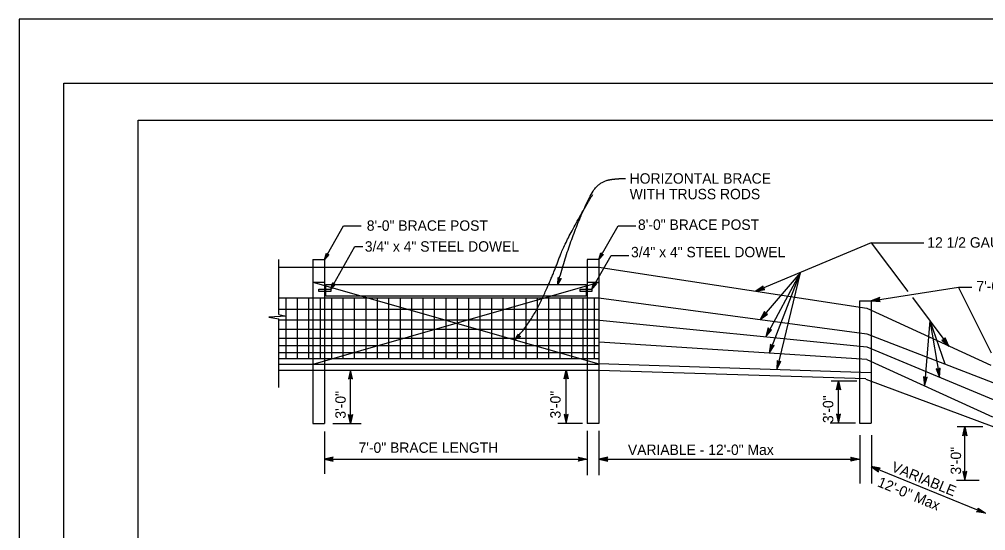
# Model space of a CAD drawing. Extents: x -894 to 866, y -472 to 714.
# Drawn here: x -894 to -243, y 369 to 714 of the extents above; entities that cross this region are included whole.
import ezdxf

# ---------------------------------------------------------------- set-up
doc = ezdxf.new("R2010")
doc.units = 0
for name, color, linetype in [('border_PLOTTING-ELEMENTS', 7, 'Continuous'), ('border_rw_22x34_Cut_Lines', 7, 'Continuous'), ('border_SHEET', 7, 'Continuous'), ('mc_FENCE', 7, 'Continuous'), ('mc_FENCE-anno', 7, 'Continuous')]:
    doc.layers.add(name, color=color, linetype=linetype)

msp = doc.modelspace()

# ---------------------------------------------------------------- linework, layer by layer
at = {"layer": 'border_PLOTTING-ELEMENTS'}
for points in [[(-894.04, -472.43), (865.96, -472.43), (865.96, 713.58), (-894.04, 713.58)], [(-864.04, 670.58), (835.96, 670.58), (835.96, -429.43), (-864.04, -429.43)]]:
    msp.add_lwpolyline(points, close=True, dxfattribs=at)
at = {"layer": 'border_rw_22x34_Cut_Lines'}
msp.add_lwpolyline([(-864.04, 670.58), (835.96, 670.58), (835.96, -429.43), (-864.04, -429.43)], close=True, dxfattribs=at)
at = {"layer": 'border_SHEET'}
for p, q in [((-814.04, 645.57), (810.96, 645.57)), ((-814.04, -404.43), (-814.04, 645.57))]:
    msp.add_line(p, q, dxfattribs=at)
at = {"layer": 'mc_FENCE'}
for p, q in [((-719.27, 514.76), (-719.27, 551.77)), ((-696.44, 551.7), (-688.55, 551.7)), ((-696.44, 551.7), (-696.44, 525.57)), ((-688.55, 551.7), (-688.55, 525.57)), ((-503.73, 551.77), (-511.61, 551.77)), ((-511.61, 551.77), (-511.61, 525.64)), ((-503.73, 551.77), (-503.73, 525.64)), ((-719.22, 546.57), (-503.73, 546.57)), ((-503.73, 546.57), (-323.21, 518.89)), ((-503.73, 536.35), (-696.46, 481.14)), ((-696.44, 536.52), (-503.72, 481.47)), ((-696.44, 536.52), (-688.55, 536.52)), ((-503.73, 536.35), (-511.61, 536.35)), ((-692.3, 531.79), (-684.3, 531.79)), ((-692.3, 530.29), (-692.3, 531.79)), ((-684.3, 530.29), (-692.3, 530.29)), ((-684.3, 531.79), (-684.3, 530.29)), ((-516.37, 531.79), (-508.37, 531.79)), ((-516.37, 530.29), (-516.37, 531.79)), ((-508.37, 530.29), (-516.37, 530.29)), ((-508.37, 531.79), (-508.37, 530.29)), ((-719.22, 526.05), (-503.73, 526.05)), ((-714.37, 485.02), (-714.37, 525.64)), ((-706.68, 485.02), (-706.68, 525.64)), ((-698.98, 485.02), (-698.98, 525.64)), ((-696.44, 525.64), (-696.44, 461.9)), ((-691.29, 485.02), (-691.29, 525.64)), ((-688.55, 525.64), (-688.55, 461.9)), ((-688.24, 489.71), (-688.24, 525.64)), ((-683.6, 485.02), (-683.6, 525.64)), ((-675.9, 485.02), (-675.9, 525.64)), ((-668.21, 485.02), (-668.21, 525.64)), ((-660.51, 485.02), (-660.51, 525.64)), ((-652.82, 485.02), (-652.82, 525.64)), ((-645.13, 485.02), (-645.13, 525.64)), ((-637.43, 485.02), (-637.43, 525.64)), ((-629.74, 485.02), (-629.74, 525.64)), ((-622.04, 485.02), (-622.04, 525.64)), ((-614.35, 485.02), (-614.35, 525.64)), ((-606.66, 485.02), (-606.66, 525.64)), ((-598.96, 485.02), (-598.96, 525.64)), ((-591.27, 485.02), (-591.27, 525.64)), ((-583.57, 485.02), (-583.57, 525.64)), ((-575.88, 485.02), (-575.88, 525.64)), ((-568.19, 485.02), (-568.19, 525.64)), ((-560.49, 485.02), (-560.49, 525.64)), ((-552.8, 485.02), (-552.8, 525.64)), ((-545.1, 485.02), (-545.1, 525.64)), ((-537.41, 485.02), (-537.41, 525.64)), ((-529.72, 485.02), (-529.72, 525.64)), ((-522.02, 485.02), (-522.02, 525.64)), ((-514.33, 485.02), (-514.33, 525.64)), ((-511.61, 525.71), (-511.61, 447.63)), ((-506.63, 485.02), (-506.63, 525.64)), ((-503.73, 526.05), (-323.19, 501.65)), ((-503.73, 525.71), (-503.73, 447.63)), ((-328.19, 524.04), (-320.3, 524.04)), ((-328.19, 524.04), (-328.19, 497.91)), ((-320.3, 524.04), (-320.3, 441.6)), ((-719.22, 518.36), (-503.73, 518.36)), ((-323.21, 518.89), (-239.66, 480.49)), ((-719.27, 465.45), (-719.27, 511.9)), ((-719.22, 511.18), (-503.73, 511.18)), ((-503, 510.8), (-323.18, 493.03)), ((-719.22, 504.77), (-503.73, 504.77)), ((-323.19, 501.65), (-238.41, 468.95)), ((-719.22, 498.87), (-503.73, 498.87)), ((-323.18, 484.41), (-503.33, 496.01)), ((-328.19, 497.98), (-328.19, 461.16)), ((-719.22, 493.74), (-503.73, 493.74)), ((-719.22, 489.12), (-503.73, 489.12)), ((-323.18, 493.03), (-238.17, 457.41)), ((-719.22, 485.02), (-503.73, 485.02)), ((-323.18, 484.41), (-238.66, 445.87)), ((-719.22, 481.17), (-503.73, 481.17)), ((-719.22, 477.32), (-503.73, 477.32)), ((-719.22, 477.32), (-503.73, 477.32)), ((-503.73, 477.32), (-323.99, 471.54)), ((-320.51, 475.52), (-503.72, 481.47)), ((-324.01, 471.12), (-237.64, 439)), ((-696.44, 461.9), (-696.44, 441.31)), ((-688.55, 461.9), (-688.55, 441.31)), ((-328.19, 461.16), (-328.19, 441.6)), ((-511.61, 447.63), (-511.61, 441.38)), ((-503.73, 447.63), (-503.73, 441.38)), ((-696.44, 441.31), (-688.55, 441.31)), ((-503.73, 441.38), (-511.61, 441.38)), ((-328.19, 441.6), (-320.3, 441.6))]:
    msp.add_line(p, q, dxfattribs=at)
msp.add_lwpolyline([(-687.53, 535.02), (-512.39, 535.02), (-512.39, 526.99), (-687.53, 526.99)], close=True, dxfattribs=at)
msp.add_lwpolyline([(-719.27, 514.76), (-714.39, 513.68), (-725.94, 512.96), (-719.27, 511.9)], dxfattribs=at)
at = {"layer": 'mc_FENCE-anno'}
for p, q in [((-688.55, 551.7), (-675.67, 574.45)), ((-675.67, 574.45), (-663.73, 574.45)), ((-503.73, 551.77), (-490.84, 574.52)), ((-490.84, 574.52), (-478.9, 574.52)), ((-684.3, 531.79), (-668, 560.56)), ((-668, 560.56), (-662.74, 560.56)), ((-320.31, 563.05), (-398.01, 530.36)), ((-320.31, 563.05), (-284.94, 563.05)), ((-320.31, 563.05), (-295.66, 530.3)), ((-688.55, 551.7), (-687.24, 556.12)), ((-685.49, 555.15), (-688.55, 551.7)), ((-688.05, 552.61), (-687.09, 555.83)), ((-685.8, 555.13), (-688.05, 552.6)), ((-687.55, 553.51), (-686.93, 555.59)), ((-686.13, 555.11), (-687.55, 553.51)), ((-687.24, 556.12), (-687.24, 556.12)), ((-687.24, 556.12), (-686.66, 555.11)), ((-687.04, 554.41), (-686.78, 555.3)), ((-686.42, 555.12), (-687.04, 554.41)), ((-686.66, 555.11), (-685.49, 555.15)), ((-685.49, 555.15), (-685.49, 555.15)), ((-508.37, 531.79), (-495.49, 554.54)), ((-503.73, 551.77), (-502.42, 556.19)), ((-500.67, 555.22), (-503.73, 551.77)), ((-500.98, 555.2), (-503.23, 552.67)), ((-503.22, 552.68), (-502.27, 555.9)), ((-502.72, 553.58), (-502.1, 555.66)), ((-501.3, 555.18), (-502.72, 553.58)), ((-502.42, 556.19), (-502.42, 556.19)), ((-502.42, 556.19), (-501.84, 555.18)), ((-502.22, 554.49), (-501.95, 555.38)), ((-501.59, 555.19), (-502.22, 554.49)), ((-501.84, 555.18), (-500.67, 555.22)), ((-500.67, 555.22), (-500.67, 555.22)), ((-495.49, 554.54), (-483.55, 554.54)), ((-688.55, 551.7), (-688.55, 551.7)), ((-503.73, 551.77), (-503.73, 551.77)), ((-368.22, 542.89), (-395.22, 511.38)), ((-368.22, 542.89), (-391.4, 499.77)), ((-368.22, 542.89), (-388.99, 488.65)), ((-368.22, 542.89), (-383.79, 477.57)), ((-684.3, 531.79), (-682.99, 536.21)), ((-681.24, 535.24), (-684.3, 531.79)), ((-681.55, 535.22), (-683.8, 532.69)), ((-683.79, 532.7), (-682.84, 535.92)), ((-683.29, 533.6), (-682.67, 535.68)), ((-681.87, 535.2), (-683.29, 533.6)), ((-682.99, 536.21), (-682.99, 536.21)), ((-682.99, 536.21), (-682.41, 535.2)), ((-682.79, 534.51), (-682.52, 535.4)), ((-682.16, 535.21), (-682.79, 534.51)), ((-682.41, 535.2), (-681.24, 535.24)), ((-681.24, 535.24), (-681.24, 535.24)), ((-531.48, 535.02), (-531.08, 539.61)), ((-529.17, 539.01), (-531.48, 535.02)), ((-531.48, 535.02), (-531.48, 535.02)), ((-531.17, 536.02), (-530.87, 539.36)), ((-529.47, 538.94), (-531.17, 536.01)), ((-531.08, 539.61), (-531.08, 539.61)), ((-531.08, 539.61), (-530.31, 538.74)), ((-530.85, 537), (-530.67, 539.16)), ((-529.78, 538.85), (-530.85, 537)), ((-530.54, 537.98), (-530.46, 538.91)), ((-530.07, 538.8), (-530.54, 537.98)), ((-530.31, 538.74), (-529.17, 539.01)), ((-529.17, 539.01), (-529.17, 539.01)), ((-508.37, 531.79), (-507.06, 536.21)), ((-505.31, 535.24), (-508.37, 531.79)), ((-507.87, 532.7), (-506.91, 535.92)), ((-505.62, 535.22), (-507.87, 532.69)), ((-507.37, 533.6), (-506.75, 535.68)), ((-505.94, 535.2), (-507.37, 533.6)), ((-507.06, 536.21), (-507.06, 536.21)), ((-507.06, 536.21), (-506.48, 535.2)), ((-506.86, 534.51), (-506.6, 535.4)), ((-506.24, 535.21), (-506.86, 534.51)), ((-506.48, 535.2), (-505.31, 535.24)), ((-505.31, 535.24), (-505.31, 535.24)), ((-393, 533.92), (-398.01, 530.36)), ((-393.22, 532.38), (-393, 533.92)), ((-393, 533.92), (-393, 533.92)), ((-684.3, 531.79), (-684.3, 531.79)), ((-508.37, 531.79), (-508.37, 531.79)), ((-398.01, 530.36), (-391.96, 531.46)), ((-398.01, 530.36), (-398.01, 530.36)), ((-393.06, 533.51), (-396.74, 530.89)), ((-396.73, 530.89), (-392.32, 531.7)), ((-393.14, 533.09), (-395.46, 531.43)), ((-395.46, 531.43), (-392.62, 531.95)), ((-393.17, 532.7), (-394.19, 531.97)), ((-394.19, 531.97), (-392.97, 532.19)), ((-391.96, 531.46), (-393.22, 532.38)), ((-391.96, 531.46), (-391.96, 531.46)), ((-320.3, 524.04), (-261.63, 533.19)), ((-239.25, 488.59), (-261.63, 533.19)), ((-261.63, 533.19), (-252.63, 533.19)), ((-314.53, 526.17), (-320.3, 524.04)), ((-320.3, 524.04), (-320.3, 524.04)), ((-320.3, 524.04), (-314.18, 523.52)), ((-314.7, 525.78), (-318.93, 524.22)), ((-318.92, 524.22), (-314.46, 523.85)), ((-314.88, 525.4), (-317.56, 524.41)), ((-317.56, 524.41), (-314.68, 524.17)), ((-315.01, 525.03), (-316.19, 524.59)), ((-316.19, 524.59), (-314.96, 524.49)), ((-315.15, 524.73), (-314.53, 526.17)), ((-314.18, 523.52), (-315.15, 524.73)), ((-314.53, 526.17), (-314.53, 526.17)), ((-314.18, 523.52), (-314.18, 523.52)), ((-292.61, 526.24), (-267.97, 493.5)), ((-392.29, 516.79), (-395.22, 511.38)), ((-395.22, 511.38), (-390.27, 515.04)), ((-392.16, 516.39), (-394.31, 512.43)), ((-394.3, 512.43), (-390.7, 515.1)), ((-392.04, 515.98), (-393.4, 513.47)), ((-393.4, 513.47), (-391.08, 515.19)), ((-391.9, 515.62), (-392.5, 514.51)), ((-392.5, 514.51), (-391.5, 515.25)), ((-391.8, 515.31), (-392.29, 516.79)), ((-392.29, 516.79), (-392.29, 516.79)), ((-390.27, 515.04), (-391.8, 515.31)), ((-390.27, 515.04), (-390.27, 515.04)), ((-395.22, 511.38), (-395.22, 511.38)), ((-280.95, 510.74), (-284.34, 466.7)), ((-280.95, 510.74), (-270.85, 481.46)), ((-280.95, 510.74), (-274.23, 472.51)), ((-560.44, 497.67), (-557.84, 501.48)), ((-559.68, 498.39), (-557.79, 501.16)), ((-557.84, 501.48), (-557.84, 501.48)), ((-557.84, 501.48), (-557.6, 500.34)), ((-389.74, 505.69), (-391.4, 499.77)), ((-391.4, 499.77), (-387.38, 504.43)), ((-389.53, 505.33), (-390.74, 500.99)), ((-390.73, 500.99), (-387.81, 504.39)), ((-389.32, 504.95), (-390.09, 502.21)), ((-390.09, 502.21), (-388.2, 504.4)), ((-388.93, 504.35), (-389.74, 505.69)), ((-389.74, 505.69), (-389.74, 505.69)), ((-389.1, 504.64), (-389.44, 503.42)), ((-389.44, 503.42), (-388.63, 504.36)), ((-387.38, 504.43), (-388.93, 504.35)), ((-387.38, 504.43), (-387.38, 504.43)), ((-556.47, 500.01), (-560.44, 497.67)), ((-560.44, 497.67), (-560.44, 497.67)), ((-556.77, 500.1), (-559.69, 498.38)), ((-558.93, 499.09), (-557.71, 500.88)), ((-557.09, 500.17), (-558.93, 499.09)), ((-558.17, 499.79), (-557.65, 500.56)), ((-557.36, 500.27), (-558.17, 499.79)), ((-557.6, 500.34), (-556.47, 500.01)), ((-556.47, 500.01), (-556.47, 500.01)), ((-391.4, 499.77), (-391.4, 499.77)), ((-388.08, 494.73), (-388.99, 488.65)), ((-387.12, 493.5), (-388.08, 494.73)), ((-388.08, 494.73), (-388.08, 494.73)), ((-271.11, 497.65), (-272.66, 497.47)), ((-272.66, 497.47), (-272.66, 497.47)), ((-272.66, 497.47), (-267.97, 493.5)), ((-272.25, 497.52), (-268.81, 494.6)), ((-271.82, 497.55), (-269.64, 495.7)), ((-271.44, 497.62), (-270.48, 496.8)), ((-270.53, 499.09), (-271.11, 497.65)), ((-270.48, 496.8), (-270.99, 497.93)), ((-269.64, 495.7), (-270.85, 498.33)), ((-268.81, 494.61), (-270.68, 498.68)), ((-267.97, 493.5), (-270.53, 499.09)), ((-270.53, 499.09), (-270.53, 499.09)), ((-388.99, 488.65), (-385.59, 493.77)), ((-388.99, 488.65), (-388.99, 488.65)), ((-387.83, 494.4), (-388.49, 489.94)), ((-388.49, 489.95), (-386.01, 493.68)), ((-387.58, 494.05), (-388, 491.23)), ((-388, 491.23), (-386.4, 493.64)), ((-387.31, 493.76), (-387.5, 492.52)), ((-387.5, 492.52), (-386.82, 493.55)), ((-385.59, 493.77), (-387.12, 493.5)), ((-385.59, 493.77), (-385.59, 493.77)), ((-267.97, 493.5), (-267.97, 493.5)), ((-383.67, 483.72), (-383.79, 477.57)), ((-383.79, 477.57), (-381.08, 483.09)), ((-382.56, 482.63), (-383.67, 483.72)), ((-383.67, 483.72), (-383.67, 483.72)), ((-383.38, 483.43), (-383.47, 478.91)), ((-383.46, 478.92), (-381.48, 482.94)), ((-383.09, 483.11), (-383.14, 480.26)), ((-383.14, 480.26), (-381.86, 482.85)), ((-382.79, 482.86), (-382.81, 481.6)), ((-382.81, 481.6), (-382.27, 482.71)), ((-381.08, 483.09), (-382.56, 482.63)), ((-381.08, 483.09), (-381.08, 483.09)), ((-671.06, 477.32), (-672.38, 471.32)), ((-671.06, 475.93), (-672.02, 471.56)), ((-671.06, 441.31), (-671.06, 477.32)), ((-669.71, 471.33), (-671.06, 477.32)), ((-671.06, 477.32), (-671.06, 477.32)), ((-670.07, 471.54), (-671.06, 475.94)), ((-527.04, 471.33), (-525.7, 477.32)), ((-526.69, 471.54), (-525.7, 475.94)), ((-525.7, 441.38), (-525.7, 477.32)), ((-525.7, 477.32), (-525.7, 477.32)), ((-525.7, 477.32), (-524.37, 471.32)), ((-525.69, 475.93), (-524.73, 471.56)), ((-383.79, 477.57), (-383.79, 477.57)), ((-275.11, 477.64), (-276.57, 478.2)), ((-276.57, 478.2), (-276.57, 478.2)), ((-276.57, 478.2), (-274.23, 472.51)), ((-276.18, 478.04), (-274.46, 473.87)), ((-275.79, 477.88), (-274.7, 475.24)), ((-275.42, 477.76), (-274.94, 476.6)), ((-273.94, 478.65), (-275.11, 477.64)), ((-274.94, 476.6), (-274.88, 477.83)), ((-274.7, 475.24), (-274.57, 478.13)), ((-274.46, 473.89), (-274.25, 478.36)), ((-274.23, 472.51), (-273.94, 478.65)), ((-273.94, 478.65), (-273.94, 478.65)), ((-672.38, 471.32), (-671.05, 472.12)), ((-672.38, 471.32), (-672.38, 471.32)), ((-671.05, 474.56), (-671.68, 471.74)), ((-671.05, 473.18), (-671.32, 471.97)), ((-670.43, 471.78), (-671.05, 474.56)), ((-670.78, 471.95), (-671.05, 473.18)), ((-671.05, 472.12), (-669.71, 471.33)), ((-669.71, 471.33), (-669.71, 471.33)), ((-525.7, 472.12), (-527.04, 471.33)), ((-527.04, 471.33), (-527.04, 471.33)), ((-526.33, 471.78), (-525.7, 474.56)), ((-525.98, 471.95), (-525.7, 473.18)), ((-525.7, 474.56), (-525.08, 471.74)), ((-525.7, 473.18), (-525.44, 471.97)), ((-524.37, 471.32), (-525.7, 472.12)), ((-524.37, 471.32), (-524.37, 471.32)), ((-330.09, 469.91), (-347.39, 469.91)), ((-343.61, 463.91), (-342.27, 469.91)), ((-342.27, 469.91), (-342.27, 469.91)), ((-342.27, 469.91), (-340.94, 463.91)), ((-342.27, 441.6), (-342.27, 469.91)), ((-283.92, 471.88), (-285.19, 472.78)), ((-285.19, 472.78), (-285.19, 472.78)), ((-285.19, 472.78), (-284.34, 466.7)), ((-284.86, 472.54), (-284.23, 468.07)), ((-284.52, 472.28), (-284.12, 469.45)), ((-284.34, 466.7), (-282.53, 472.57)), ((-284.22, 468.08), (-282.91, 472.37)), ((-284.19, 472.08), (-284.01, 470.83)), ((-284.12, 469.45), (-283.27, 472.22)), ((-284.01, 470.83), (-283.65, 472.01)), ((-282.53, 472.57), (-283.92, 471.88)), ((-282.53, 472.57), (-282.53, 472.57)), ((-274.23, 472.51), (-274.23, 472.51)), ((-342.27, 464.71), (-343.61, 463.91)), ((-343.61, 463.91), (-343.61, 463.91)), ((-343.26, 464.13), (-342.27, 468.53)), ((-342.9, 464.36), (-342.27, 467.15)), ((-342.55, 464.53), (-342.28, 465.76)), ((-342.28, 465.76), (-342.01, 464.55)), ((-342.27, 468.52), (-341.3, 464.14)), ((-342.27, 467.15), (-341.65, 464.32)), ((-340.94, 463.91), (-342.27, 464.71)), ((-340.94, 463.91), (-340.94, 463.91)), ((-284.34, 466.7), (-284.34, 466.7)), ((-671.06, 441.31), (-672.38, 447.31)), ((-672.38, 447.31), (-672.38, 447.31)), ((-672.38, 447.31), (-671.05, 446.51)), ((-671.06, 442.7), (-672.02, 447.07)), ((-671.05, 444.07), (-671.68, 446.89)), ((-671.05, 445.45), (-671.32, 446.66)), ((-669.71, 447.3), (-671.06, 441.31)), ((-670.07, 447.09), (-671.06, 442.69)), ((-671.05, 446.51), (-669.71, 447.3)), ((-670.43, 446.85), (-671.05, 444.07)), ((-670.78, 446.68), (-671.05, 445.45)), ((-669.71, 447.3), (-669.71, 447.3)), ((-525.7, 446.58), (-527.04, 447.38)), ((-527.04, 447.38), (-527.04, 447.38)), ((-527.04, 447.38), (-525.7, 441.38)), ((-526.69, 447.16), (-525.7, 442.76)), ((-526.33, 446.93), (-525.7, 444.14)), ((-525.98, 446.75), (-525.7, 445.52)), ((-525.7, 441.38), (-524.37, 447.38)), ((-524.37, 447.38), (-525.7, 446.58)), ((-525.7, 444.14), (-525.08, 446.97)), ((-525.7, 445.52), (-525.44, 446.73)), ((-525.69, 442.77), (-524.73, 447.14)), ((-524.37, 447.38), (-524.37, 447.38)), ((-342.27, 446.8), (-343.61, 447.6)), ((-343.61, 447.6), (-343.61, 447.6)), ((-343.61, 447.6), (-342.27, 441.6)), ((-343.26, 447.39), (-342.27, 442.98)), ((-342.9, 447.15), (-342.27, 444.37)), ((-342.55, 446.98), (-342.28, 445.75)), ((-342.28, 445.75), (-342.01, 446.96)), ((-342.27, 441.6), (-340.94, 447.61)), ((-340.94, 447.61), (-342.27, 446.8)), ((-342.27, 443), (-341.3, 447.37)), ((-342.27, 444.37), (-341.65, 447.19)), ((-340.94, 447.61), (-340.94, 447.61)), ((-682.97, 441.31), (-663.75, 441.31)), ((-671.06, 441.31), (-671.06, 441.31)), ((-514.73, 441.38), (-531.36, 441.38)), ((-525.7, 441.38), (-525.7, 441.38)), ((-511.64, 436.36), (-511.64, 406.43)), ((-503.75, 436.36), (-503.75, 406.43)), ((-330.82, 441.6), (-347.93, 441.6)), ((-342.27, 441.6), (-342.27, 441.6)), ((-245.1, 439), (-262.4, 439)), ((-258.63, 433), (-257.28, 439)), ((-258.27, 433.22), (-257.28, 437.62)), ((-257.91, 433.45), (-257.29, 436.24)), ((-257.29, 436.24), (-256.66, 433.41)), ((-257.28, 439), (-257.28, 439)), ((-257.28, 439), (-255.96, 433)), ((-257.28, 402.88), (-257.28, 439)), ((-257.28, 437.61), (-256.32, 433.23)), ((-688.63, 436), (-688.63, 407.4)), ((-328.02, 433.47), (-328.02, 400.9)), ((-320.14, 433.47), (-320.14, 400.9)), ((-257.29, 433.8), (-258.63, 433)), ((-258.63, 433), (-258.63, 433)), ((-257.56, 433.63), (-257.29, 434.85)), ((-257.29, 434.85), (-257.02, 433.65)), ((-255.96, 433), (-257.29, 433.8)), ((-255.96, 433), (-255.96, 433)), ((-682.63, 418.52), (-688.63, 417.18)), ((-688.63, 417.18), (-511.64, 417.18)), ((-688.63, 417.18), (-688.63, 417.18)), ((-688.63, 417.18), (-682.63, 415.85)), ((-682.84, 418.17), (-687.25, 417.18)), ((-687.24, 417.18), (-682.86, 416.21)), ((-683.08, 417.81), (-685.86, 417.18)), ((-685.86, 417.18), (-683.04, 416.56)), ((-683.25, 417.46), (-684.48, 417.19)), ((-684.48, 417.19), (-683.27, 416.92)), ((-683.43, 417.18), (-682.63, 418.52)), ((-682.63, 415.85), (-683.43, 417.18)), ((-682.63, 418.52), (-682.63, 418.52)), ((-511.52, 417.18), (-517.52, 415.85)), ((-517.52, 415.85), (-516.72, 417.18)), ((-516.72, 417.18), (-517.51, 418.52)), ((-517.51, 418.52), (-517.51, 418.52)), ((-517.51, 418.52), (-511.52, 417.18)), ((-517.3, 418.17), (-512.9, 417.18)), ((-512.91, 417.18), (-517.28, 416.21)), ((-514.28, 417.18), (-517.1, 416.56)), ((-517.06, 417.81), (-514.28, 417.18)), ((-516.89, 417.46), (-515.66, 417.19)), ((-515.66, 417.19), (-516.87, 416.92)), ((-511.52, 417.18), (-511.52, 417.18)), ((-497.75, 418.52), (-503.75, 417.18)), ((-503.75, 417.18), (-328.02, 417.18)), ((-503.75, 417.18), (-503.75, 417.18)), ((-503.75, 417.18), (-497.75, 415.85)), ((-497.97, 418.17), (-502.37, 417.18)), ((-502.36, 417.18), (-497.99, 416.21)), ((-498.2, 417.81), (-500.99, 417.18)), ((-500.99, 417.18), (-498.16, 416.56)), ((-498.38, 417.46), (-499.61, 417.19)), ((-499.61, 417.19), (-498.4, 416.92)), ((-498.55, 417.18), (-497.75, 418.52)), ((-497.75, 415.85), (-498.55, 417.18)), ((-497.75, 418.52), (-497.75, 418.52)), ((-333.22, 417.18), (-334.02, 418.52)), ((-334.02, 418.52), (-334.02, 418.52)), ((-334.02, 418.52), (-328.02, 417.18)), ((-328.02, 417.18), (-334.02, 415.85)), ((-334.02, 415.85), (-333.22, 417.18)), ((-333.81, 418.17), (-329.4, 417.18)), ((-329.41, 417.18), (-333.79, 416.21)), ((-330.79, 417.18), (-333.61, 416.56)), ((-333.57, 417.81), (-330.79, 417.18)), ((-333.4, 417.46), (-332.17, 417.19)), ((-332.17, 417.19), (-333.38, 416.92)), ((-328.02, 417.18), (-328.02, 417.18)), ((-682.63, 415.85), (-682.63, 415.85)), ((-517.52, 415.85), (-517.52, 415.85)), ((-497.75, 415.85), (-497.75, 415.85)), ((-334.02, 415.85), (-334.02, 415.85)), ((-320.37, 412.28), (-243.27, 380.81)), ((-314.32, 411.21), (-320.37, 412.28)), ((-320.37, 412.28), (-320.37, 412.28)), ((-320.37, 412.28), (-315.34, 408.74)), ((-314.65, 410.96), (-319.1, 411.75)), ((-319.09, 411.74), (-315.42, 409.17)), ((-315.01, 410.72), (-317.82, 411.22)), ((-317.82, 411.22), (-315.45, 409.56)), ((-315.3, 410.47), (-316.54, 410.69)), ((-316.54, 410.69), (-315.53, 409.98)), ((-315.57, 410.28), (-314.32, 411.21)), ((-315.34, 408.74), (-315.57, 410.28)), ((-314.32, 411.21), (-314.32, 411.21)), ((-315.34, 408.74), (-315.34, 408.74)), ((-257.29, 408.08), (-258.63, 408.88)), ((-258.63, 408.88), (-258.63, 408.88)), ((-258.63, 408.88), (-257.28, 402.88)), ((-258.27, 408.66), (-257.28, 404.26)), ((-257.91, 408.43), (-257.29, 405.64)), ((-257.56, 408.25), (-257.29, 407.02)), ((-255.96, 408.88), (-257.29, 408.08)), ((-257.29, 405.64), (-256.66, 408.47)), ((-257.29, 407.02), (-257.02, 408.23)), ((-257.28, 402.88), (-255.96, 408.88)), ((-257.28, 404.27), (-256.32, 408.65)), ((-255.96, 408.88), (-255.96, 408.88)), ((-247.66, 402.88), (-262.95, 402.88)), ((-257.28, 402.88), (-257.28, 402.88)), ((-248.09, 382.78), (-248.32, 384.32)), ((-248.32, 384.32), (-248.32, 384.32)), ((-248.32, 384.32), (-243.27, 380.81)), ((-249.33, 381.85), (-248.09, 382.78)), ((-243.27, 380.81), (-249.33, 381.85)), ((-249.33, 381.85), (-249.33, 381.85)), ((-244.56, 381.34), (-248.98, 382.09)), ((-245.83, 381.86), (-248.68, 382.35)), ((-247.11, 382.38), (-248.33, 382.59)), ((-248.26, 383.91), (-244.55, 381.34)), ((-248.18, 383.49), (-245.83, 381.86)), ((-248.14, 383.1), (-247.11, 382.38)), ((-243.27, 380.81), (-243.27, 380.81))]:
    msp.add_line(p, q, dxfattribs=at)
for points in [[(-531.48, 535.02), (-524.93, 559.08), (-508.93, 597.7), (-500.61, 604.96), (-491.64, 606.24), (-485.88, 606.45)], [(-560.44, 497.67), (-550.11, 508.29), (-535.29, 539.32), (-525.36, 566.55), (-507.86, 595.57)]]:
    msp.add_open_spline(points, degree=2, dxfattribs=at)

# ---------------------------------------------------------------- texts
for s, p in [('HORIZONTAL BRACE', (-482.99, 602.86)), ('WITH TRUSS RODS', (-482.99, 592.36)), ('8\'-0" BRACE POST', (-660.04, 571.14)), ('8\'-0" BRACE POST', (-477.4, 571.75)), ('12 1/2 GAUGE GALVANIZED BARBED WIRE', (-282.53, 559.76)), ('3/4" x 4" STEEL DOWEL', (-661.38, 557.07)), ('3/4" x 4" STEEL DOWEL', (-482.07, 553.27)), ('7\'-0" LINE POST', (-249.46, 530.32)), ('7\'-0" BRACE LENGTH', (-665.6, 421.53)), ('VARIABLE - 12\'-0" Max', (-484.19, 420.1))]:
    msp.add_text(s, height=7, dxfattribs=at).set_placement(p)
for s, rotation, p in [('3\'-0"', 90, (-674.23, 444.55)), ('3\'-0"', 90, (-529.49, 444.65)), ('3\'-0"', 90, (-345.86, 441.56)), ('3\'-0"', 90, (-259.82, 406.89)), ('VARIABLE', 337.79828, (-307.33, 409.37)), ('12\'-0" Max', 337.79828, (-316.64, 399.13))]:
    msp.add_text(s, height=7, rotation=rotation, dxfattribs=at).set_placement(p)

doc.saveas('drawing.dxf')
